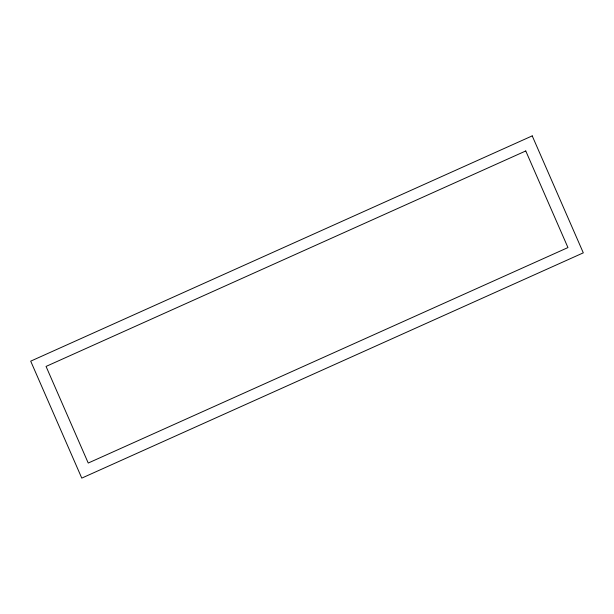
<?xml version="1.0" encoding="UTF-8"?>
<svg xmlns="http://www.w3.org/2000/svg" width="614" height="614" viewBox="0 0 614 614"><rect width="100%" height="100%" fill="white"/><g stroke="black" fill="none" stroke-linecap="round" stroke-linejoin="round"><path stroke-width="0.92" d="M532.223 135.886L30.7 361.155L81.777 478.114L583.3 252.845L532.223 135.886M525.761 150.96L46.05 366.428L88.239 463.04L567.95 247.572L525.761 150.96"/></g></svg>
